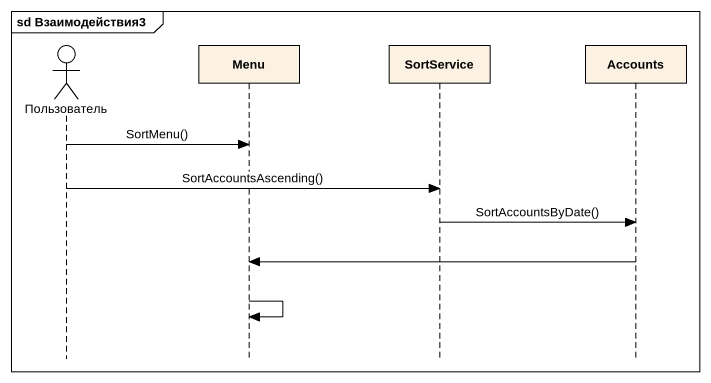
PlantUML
@startuml
mainframe sd Взаимодействия3
hide footbox
actor Пользователь
participant Menu
participant SortService
participant Accounts

Пользователь -> Menu : SortMenu()
Пользователь -> SortService : SortAccountsAscending()
SortService -> Accounts : SortAccountsByDate()
Accounts -> Menu
Menu -> Menu
@enduml
